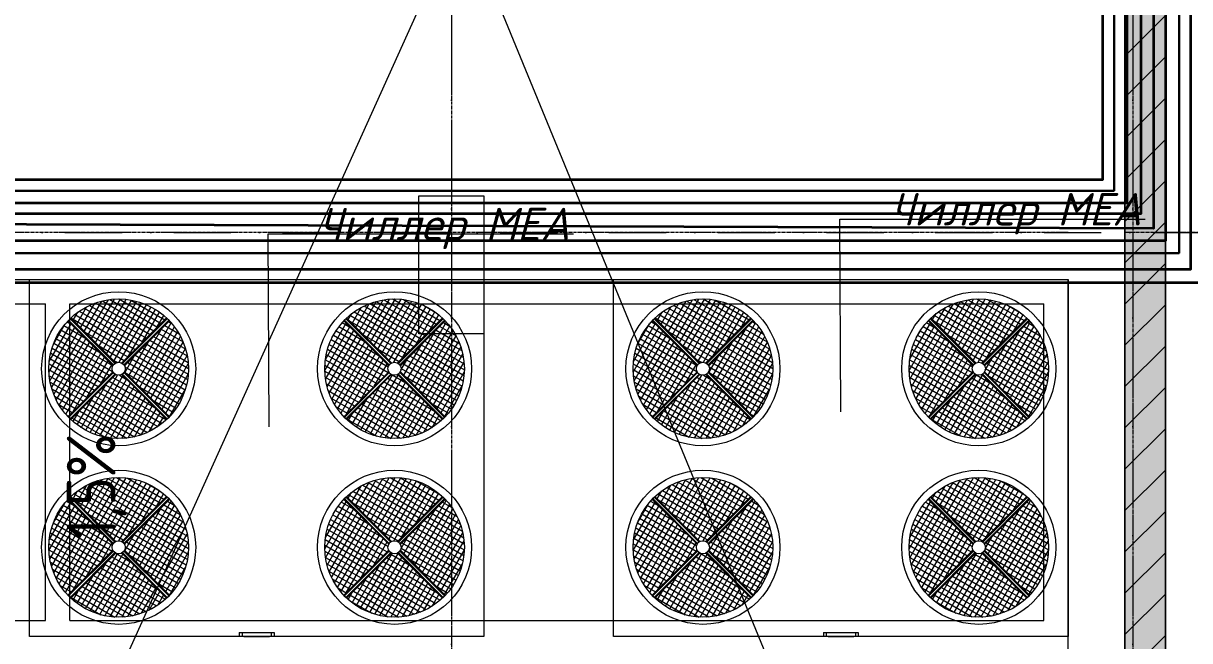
# Model space of a CAD drawing. Header units: millimetres. Extents: x 1499747 to 4230374, y -28481 to 441852.
# Drawn here: x 4025904 to 4033091, y 253287 to 257090 of the extents above; entities that cross this region are included whole.
import ezdxf
from ezdxf.xclip import XClip

# ---------------------------------------------------------------- set-up
doc = ezdxf.new("R2010")
doc.units = ezdxf.units.MM
doc.header["$MEASUREMENT"] = 0
doc.header["$XCLIPFRAME"] = 0
doc.linetypes.add('CENTER2', pattern=[28.575, 19.05, -3.175, 3.175, -3.175])
doc.linetypes.add('Штрихпунктирная', pattern=[670.277762, 352.777767, -176.388884, 0, -141.111112])
for name, color, linetype, lineweight in [('13 этаж_25_АР 06.03 custom_70_12 этаж_13_Интерьер - Мебель_Ном._пера__1_Ном._пера__1', 1, 'Continuous', 18), ('13 этаж_25_АР 06.03 custom_70_12 этаж_13_Интерьер - Мебель_Ном._пера__8_Ном._пера__8', 8, 'Continuous', 18), ('13 этаж_25_АР 06.03 custom_70_13-ось_Ном._пера__7_Ном._пера__7', 7, 'Continuous', 18), ('13 этаж_25_АР 06.03 custom_70__8 hatch_Ном._пера__8_Ном._пера__8', 8, 'Continuous', 18), ('13 этаж_25_АР 06.03 custom_70__Оси_Ном._пера__8_Ном._пера__8', 8, 'Continuous', 18), ('13 этаж_25_АР 06.03 custom_70_Defpoints_Ном._пера__7_Ном._пера__7', 7, 'Continuous', 18), ('13 этаж_25_АР 06.03 custom_70_TEXTS-_Ном._пера__1_Ном._пера__1', 1, 'Continuous', 18), ('13 этаж_25_АР 06.03 custom_70_мет. конструкции_Ном._пера__5_Ном._пера__5', 5, 'Continuous', 18), ('13 этаж_25_АР 06.03 custom_70_ОВОРУДОВАНИЕ_Ном._пера__6_Ном._пера__6', 6, 'Continuous', 18), ('13 этаж_25_АР 06.03 custom_70_парапет 2_Ном._пера__8_Ном._пера__8', 8, 'Continuous', 18), ('13 этаж_25_АР 06.03 custom_70_Стойки_Ном._пера__7_Ном._пера__7', 7, 'Continuous', 18), ('13 этаж_25_Конструктив - Перекрытия_Ном._пера__1_Ном._пера__7', 7, 'Continuous', 18), ('13 этаж_25_Конструктив - Стены Ненесущие Газоблок_Ном._пера__169_Ном._пера__83', 83, 'Continuous', 18), ('13 этаж_25_Конструктив - Стены Ненесущие Газоблок_Ном._пера__47_Ном._пера__7', 7, 'Continuous', 18), ('13 этаж_25_Элемент Модели - Оси_Ном._пера__2_Ном._пера__8', 8, 'Continuous', 18), ('FTP Cable', 130, 'Continuous', 30)]:
    doc.layers.add(name, color=color, linetype=linetype, lineweight=lineweight)
doc.layers.add('Чертеж и Рисунок', color=7, linetype='Continuous')
doc.styles.add('СГЕНЕРИР_СТИЛЬ_3', font='isocpeur.ttf', dxfattribs={"width": 0.8})
doc.styles.add('СГЕНЕРИР_СТИЛЬ_4', font='isocpeui.ttf')
pattern_1 = [(150, (1199311.52, 37022.11), (15.60195, 27.02337), []), (240, (1199311.52, 37022.11), (-27.02337, 15.60195), [])]
pattern_2 = [(150, (1199311.52, 37022.11), (15.60195, 27.02337), []), (240, (1199311.52, 37022.11), (-27.02337, 15.60195), [])]
pattern_3 = [(150, (1199311.52, 36922.11), (15.60195, 27.02337), []), (240, (1199311.52, 36922.11), (-27.02337, 15.60195), [])]
pattern_4 = [(150, (1199311.52, 36922.11), (15.60195, 27.02337), []), (240, (1199311.52, 36922.11), (-27.02337, 15.60195), [])]
pattern_5 = [(150, (1195711.52, 37022.11), (15.60195, 27.02337), []), (240, (1195711.52, 37022.11), (-27.02337, 15.60195), [])]
pattern_6 = [(150, (1195711.52, 37022.11), (15.60195, 27.02337), []), (240, (1195711.52, 37022.11), (-27.02337, 15.60195), [])]
pattern_7 = [(150, (1195711.52, 36922.11), (15.60195, 27.02337), []), (240, (1195711.52, 36922.11), (-27.02337, 15.60195), [])]
pattern_8 = [(150, (1195711.52, 36922.11), (15.60195, 27.02337), []), (240, (1195711.52, 36922.11), (-27.02337, 15.60195), [])]

# ---------------------------------------------------------------- blocks, each defined once
blk = doc.blocks.new('Чертеж_4_25', base_point=(1186000, 29700))
at = {"layer": '13 этаж_25_АР 06.03 custom_70__8 hatch_Ном._пера__8_Ном._пера__8', "linetype": 'Continuous', "true_color": 0xc7c8ca}
h = blk.add_hatch(dxfattribs=at)
h.set_pattern_fill('ANSI36_0046_0019', color=9, style=0, pattern_type=2)
h.set_pattern_definition([(45, (1023281.01, -133771.585), (42.09495, 154.348152), [198.4375, -39.6875, 0, -39.6875])])
h.paths.add_polyline_path([(1199454.5, 30164.1), (1199704.7, 30164.1), (1199704.7, 45914.1), (1199454.5, 45914.1)])
at = {"layer": '13 этаж_25_АР 06.03 custom_70_ОВОРУДОВАНИЕ_Ном._пера__6_Ном._пера__6', "linetype": 'Continuous', "true_color": 0xc7c8ca}
h = blk.add_hatch(dxfattribs=at)
h.set_pattern_fill('NET_0046_0019', color=9, style=0, pattern_type=2)
h.set_pattern_definition(pattern_6)
h.paths.add_polyline_path([(1192959.5, 37036.7), (1193236.1, 36760.1, -0.119927), (1193254.7, 36764.6, -0.119927), (1193273.3, 36760.1), (1193549.9, 37036.7, 0.191496), (1193254.7, 37154.1, 0.191496)])
h = blk.add_hatch(dxfattribs=at)
h.set_pattern_fill('NET_0046_0019', color=9, style=0, pattern_type=2)
h.set_pattern_definition(pattern_6)
h.paths.add_polyline_path([(1195249.9, 37036.7, 0.191496), (1194954.7, 37154.1, 0.191496), (1194659.5, 37036.7), (1194936.1, 36760.1, -0.119927), (1194954.7, 36764.6, -0.119927), (1194973.3, 36760.1)])
h = blk.add_hatch(dxfattribs=at)
h.set_pattern_fill('NET_0046_0019', color=9, style=0, pattern_type=2)
h.set_pattern_definition(pattern_2)
h.paths.add_polyline_path([(1196559.5, 37036.7), (1196836.1, 36760.1, -0.119927), (1196854.7, 36764.6, -0.119927), (1196873.3, 36760.1), (1197149.9, 37036.7, 0.191496), (1196854.7, 37154.1, 0.191496)])
h = blk.add_hatch(dxfattribs=at)
h.set_pattern_fill('NET_0046_0019', color=9, style=0, pattern_type=2)
h.set_pattern_definition(pattern_2)
h.paths.add_polyline_path([(1198849.9, 37036.7, 0.191496), (1198554.7, 37154.1, 0.191496), (1198259.5, 37036.7), (1198536.1, 36760.1, -0.119927), (1198554.7, 36764.6, -0.119927), (1198573.3, 36760.1)])
h = blk.add_hatch(dxfattribs=at)
h.set_pattern_fill('NET_0046_0019', color=9, style=0, pattern_type=2)
h.set_pattern_definition(pattern_5)
h.paths.add_polyline_path([(1193218.7, 36742.7), (1192942.1, 37019.3, 0.397572), (1192942.1, 36428.9), (1193218.7, 36705.5, -0.243355)])
h = blk.add_hatch(dxfattribs=at)
h.set_pattern_fill('NET_0046_0019', color=9, style=0, pattern_type=2)
h.set_pattern_definition(pattern_5)
h.paths.add_polyline_path([(1193567.3, 37019.3), (1193290.7, 36742.7, -0.243355), (1193290.7, 36705.5), (1193567.3, 36428.9, 0.397572)])
h = blk.add_hatch(dxfattribs=at)
h.set_pattern_fill('NET_0046_0019', color=9, style=0, pattern_type=2)
h.set_pattern_definition(pattern_5)
h.paths.add_polyline_path([(1194642.1, 37019.3, 0.397572), (1194642.1, 36428.9), (1194918.7, 36705.5, -0.243355), (1194918.7, 36742.7)])
h = blk.add_hatch(dxfattribs=at)
h.set_pattern_fill('NET_0046_0019', color=9, style=0, pattern_type=2)
h.set_pattern_definition(pattern_5)
h.paths.add_polyline_path([(1194990.7, 36742.7, -0.243355), (1194990.7, 36705.5), (1195267.3, 36428.9, 0.397572), (1195267.3, 37019.3)])
h = blk.add_hatch(dxfattribs=at)
h.set_pattern_fill('NET_0046_0019', color=9, style=0, pattern_type=2)
h.set_pattern_definition(pattern_1)
h.paths.add_polyline_path([(1196818.7, 36742.7), (1196542.1, 37019.3, 0.397572), (1196542.1, 36428.9), (1196818.7, 36705.5, -0.243355)])
h = blk.add_hatch(dxfattribs=at)
h.set_pattern_fill('NET_0046_0019', color=9, style=0, pattern_type=2)
h.set_pattern_definition(pattern_1)
h.paths.add_polyline_path([(1197167.3, 37019.3), (1196890.7, 36742.7, -0.243355), (1196890.7, 36705.5), (1197167.3, 36428.9, 0.397572)])
h = blk.add_hatch(dxfattribs=at)
h.set_pattern_fill('NET_0046_0019', color=9, style=0, pattern_type=2)
h.set_pattern_definition(pattern_1)
h.paths.add_polyline_path([(1198242.1, 37019.3, 0.397572), (1198242.1, 36428.9), (1198518.7, 36705.5, -0.243355), (1198518.7, 36742.7)])
h = blk.add_hatch(dxfattribs=at)
h.set_pattern_fill('NET_0046_0019', color=9, style=0, pattern_type=2)
h.set_pattern_definition(pattern_1)
h.paths.add_polyline_path([(1198590.7, 36742.7, -0.243355), (1198590.7, 36705.5), (1198867.3, 36428.9, 0.397572), (1198867.3, 37019.3)])
h = blk.add_hatch(dxfattribs=at)
h.set_pattern_fill('NET_0046_0019', color=9, style=0, pattern_type=2)
h.set_pattern_definition(pattern_6)
h.paths.add_polyline_path([(1193549.9, 36411.5), (1193273.3, 36688.1, -0.119927), (1193254.7, 36683.6, -0.119927), (1193236.1, 36688.1), (1192959.5, 36411.5, 0.191496), (1193254.7, 36294.1, 0.191496)])
h = blk.add_hatch(dxfattribs=at)
h.set_pattern_fill('NET_0046_0019', color=9, style=0, pattern_type=2)
h.set_pattern_definition(pattern_6)
h.paths.add_polyline_path([(1194659.5, 36411.5, 0.191496), (1194954.7, 36294.1, 0.191496), (1195249.9, 36411.5), (1194973.3, 36688.1, -0.119927), (1194954.7, 36683.6, -0.119927), (1194936.1, 36688.1)])
h = blk.add_hatch(dxfattribs=at)
h.set_pattern_fill('NET_0046_0019', color=9, style=0, pattern_type=2)
h.set_pattern_definition(pattern_2)
h.paths.add_polyline_path([(1197149.9, 36411.5), (1196873.3, 36688.1, -0.119927), (1196854.7, 36683.6, -0.119927), (1196836.1, 36688.1), (1196559.5, 36411.5, 0.191496), (1196854.7, 36294.1, 0.191496)])
h = blk.add_hatch(dxfattribs=at)
h.set_pattern_fill('NET_0046_0019', color=9, style=0, pattern_type=2)
h.set_pattern_definition(pattern_2)
h.paths.add_polyline_path([(1198259.5, 36411.5, 0.191496), (1198554.7, 36294.1, 0.191496), (1198849.9, 36411.5), (1198573.3, 36688.1, -0.119927), (1198554.7, 36683.6, -0.119927), (1198536.1, 36688.1)])
h = blk.add_hatch(dxfattribs=at)
h.set_pattern_fill('NET_0046_0019', color=9, style=0, pattern_type=2)
h.set_pattern_definition(pattern_8)
h.paths.add_polyline_path([(1193549.9, 35936.7, 0.191496), (1193254.7, 36054.1, 0.191496), (1192959.5, 35936.7), (1193236.1, 35660.1, -0.119927), (1193254.7, 35664.6, -0.119927), (1193273.3, 35660.1)])
h = blk.add_hatch(dxfattribs=at)
h.set_pattern_fill('NET_0046_0019', color=9, style=0, pattern_type=2)
h.set_pattern_definition(pattern_8)
h.paths.add_polyline_path([(1194659.5, 35936.7), (1194936.1, 35660.1, -0.119927), (1194954.7, 35664.6, -0.119927), (1194973.3, 35660.1), (1195249.9, 35936.7, 0.191496), (1194954.7, 36054.1, 0.191496)])
h = blk.add_hatch(dxfattribs=at)
h.set_pattern_fill('NET_0046_0019', color=9, style=0, pattern_type=2)
h.set_pattern_definition(pattern_4)
h.paths.add_polyline_path([(1197149.9, 35936.7, 0.191496), (1196854.7, 36054.1, 0.191496), (1196559.5, 35936.7), (1196836.1, 35660.1, -0.119927), (1196854.7, 35664.6, -0.119927), (1196873.3, 35660.1)])
h = blk.add_hatch(dxfattribs=at)
h.set_pattern_fill('NET_0046_0019', color=9, style=0, pattern_type=2)
h.set_pattern_definition(pattern_4)
h.paths.add_polyline_path([(1198259.5, 35936.7), (1198536.1, 35660.1, -0.119927), (1198554.7, 35664.6, -0.119927), (1198573.3, 35660.1), (1198849.9, 35936.7, 0.191496), (1198554.7, 36054.1, 0.191496)])
h = blk.add_hatch(dxfattribs=at)
h.set_pattern_fill('NET_0046_0019', color=9, style=0, pattern_type=2)
h.set_pattern_definition(pattern_7)
h.paths.add_polyline_path([(1193218.7, 35605.5, -0.243355), (1193218.7, 35642.7), (1192942.1, 35919.3, 0.397572), (1192942.1, 35328.9)])
h = blk.add_hatch(dxfattribs=at)
h.set_pattern_fill('NET_0046_0019', color=9, style=0, pattern_type=2)
h.set_pattern_definition(pattern_7)
h.paths.add_polyline_path([(1193567.3, 35328.9, 0.397572), (1193567.3, 35919.3), (1193290.7, 35642.7, -0.243355), (1193290.7, 35605.5)])
h = blk.add_hatch(dxfattribs=at)
h.set_pattern_fill('NET_0046_0019', color=9, style=0, pattern_type=2)
h.set_pattern_definition(pattern_7)
h.paths.add_polyline_path([(1194642.1, 35328.9), (1194918.7, 35605.5, -0.243355), (1194918.7, 35642.7), (1194642.1, 35919.3, 0.397572)])
h = blk.add_hatch(dxfattribs=at)
h.set_pattern_fill('NET_0046_0019', color=9, style=0, pattern_type=2)
h.set_pattern_definition(pattern_7)
h.paths.add_polyline_path([(1194990.7, 35605.5), (1195267.3, 35328.9, 0.397572), (1195267.3, 35919.3), (1194990.7, 35642.7, -0.243355)])
h = blk.add_hatch(dxfattribs=at)
h.set_pattern_fill('NET_0046_0019', color=9, style=0, pattern_type=2)
h.set_pattern_definition(pattern_3)
h.paths.add_polyline_path([(1196818.7, 35605.5, -0.243355), (1196818.7, 35642.7), (1196542.1, 35919.3, 0.397572), (1196542.1, 35328.9)])
h = blk.add_hatch(dxfattribs=at)
h.set_pattern_fill('NET_0046_0019', color=9, style=0, pattern_type=2)
h.set_pattern_definition(pattern_3)
h.paths.add_polyline_path([(1197167.3, 35328.9, 0.397572), (1197167.3, 35919.3), (1196890.7, 35642.7, -0.243355), (1196890.7, 35605.5)])
h = blk.add_hatch(dxfattribs=at)
h.set_pattern_fill('NET_0046_0019', color=9, style=0, pattern_type=2)
h.set_pattern_definition(pattern_3)
h.paths.add_polyline_path([(1198242.1, 35328.9), (1198518.7, 35605.5, -0.243355), (1198518.7, 35642.7), (1198242.1, 35919.3, 0.397572)])
h = blk.add_hatch(dxfattribs=at)
h.set_pattern_fill('NET_0046_0019', color=9, style=0, pattern_type=2)
h.set_pattern_definition(pattern_3)
h.paths.add_polyline_path([(1198590.7, 35605.5), (1198867.3, 35328.9, 0.397572), (1198867.3, 35919.3), (1198590.7, 35642.7, -0.243355)])
h = blk.add_hatch(dxfattribs=at)
h.set_pattern_fill('NET_0046_0019', color=9, style=0, pattern_type=2)
h.set_pattern_definition(pattern_8)
h.paths.add_polyline_path([(1192959.5, 35311.5, 0.191496), (1193254.7, 35194.1, 0.191496), (1193549.9, 35311.5), (1193273.3, 35588.1, -0.119927), (1193254.7, 35583.6, -0.119927), (1193236.1, 35588.1)])
h = blk.add_hatch(dxfattribs=at)
h.set_pattern_fill('NET_0046_0019', color=9, style=0, pattern_type=2)
h.set_pattern_definition(pattern_8)
h.paths.add_polyline_path([(1195249.9, 35311.5), (1194973.3, 35588.1, -0.119927), (1194954.7, 35583.6, -0.119927), (1194936.1, 35588.1), (1194659.5, 35311.5, 0.191496), (1194954.7, 35194.1, 0.191496)])
h = blk.add_hatch(dxfattribs=at)
h.set_pattern_fill('NET_0046_0019', color=9, style=0, pattern_type=2)
h.set_pattern_definition(pattern_4)
h.paths.add_polyline_path([(1196559.5, 35311.5, 0.191496), (1196854.7, 35194.1, 0.191496), (1197149.9, 35311.5), (1196873.3, 35588.1, -0.119927), (1196854.7, 35583.6, -0.119927), (1196836.1, 35588.1)])
h = blk.add_hatch(dxfattribs=at)
h.set_pattern_fill('NET_0046_0019', color=9, style=0, pattern_type=2)
h.set_pattern_definition(pattern_4)
h.paths.add_polyline_path([(1198849.9, 35311.5), (1198573.3, 35588.1, -0.119927), (1198554.7, 35583.6, -0.119927), (1198536.1, 35588.1), (1198259.5, 35311.5, 0.191496), (1198554.7, 35194.1, 0.191496)])
at = {"layer": '13 этаж_25_Конструктив - Стены Ненесущие Газоблок_Ном._пера__169_Ном._пера__83', "linetype": 'Continuous', "true_color": 0xc7c8ca}
h = blk.add_hatch(dxfattribs=at)
h.set_pattern_fill('БЛОКИ_БЕТОННЫЕ_ЭФФЕКТИВН_72', color=9, style=0, pattern_type=2)
h.set_pattern_definition([(45, (1162404.69, 34264.05), (-127.2792, 127.2792), [])])
h.paths.add_polyline_path([(1199704.5, 30164), (1199704.5, 45964.1), (1199454.5, 45964.1), (1199454.5, 30164)])
at = {"layer": '13 этаж_25_АР 06.03 custom_70_12 этаж_13_Интерьер - Мебель_Ном._пера__1_Ном._пера__1', "color": 9, "linetype": 'Continuous', "true_color": 0xc7c8ca, "flags": 128}
blk.add_lwpolyline([(1195104.7, 37789.1), (1195504.7, 37789.1), (1195504.7, 36939.1), (1195104.7, 36939.1)], close=True, dxfattribs=at)
at = {"layer": '13 этаж_25_АР 06.03 custom_70_12 этаж_13_Интерьер - Мебель_Ном._пера__8_Ном._пера__8', "color": 9, "linetype": 'Continuous', "true_color": 0xc7c8ca, "flags": 128}
blk.add_lwpolyline([(1195104.7, 37789.1), (1195504.7, 37789.1), (1195504.7, 36939.1), (1195104.7, 36939.1)], close=True, dxfattribs=at)
at = {"layer": '13 этаж_25_АР 06.03 custom_70__Оси_Ном._пера__8_Ном._пера__8', "color": 9, "linetype": 'CENTER2', "true_color": 0xc7c8ca}
for p, q in [((1195304.7, 45914.1), (1195304.7, 30164.1)), ((1199504.7, 45914.1), (1199504.7, 30164.1)), ((1199104.7, 37564.1), (1169819.7, 37564.1)), ((1214204.7, 37564.1), (1199454.5, 37564.1))]:
    blk.add_line(p, q, dxfattribs=at)
at = {"layer": '13 этаж_25_АР 06.03 custom_70_Defpoints_Ном._пера__7_Ном._пера__7', "color": 9, "linetype": 'Continuous', "true_color": 0xc7c8ca}
for p, q in [((1194014.7, 35100.3), (1194014.7, 35077.3)), ((1194194.7, 35099.9), (1194194.7, 35076.9)), ((1197614.7, 35100.3), (1197614.7, 35077.3)), ((1197794.7, 35099.9), (1197794.7, 35076.9))]:
    blk.add_line(p, q, dxfattribs=at)
at = {"layer": '13 этаж_25_АР 06.03 custom_70_TEXTS-_Ном._пера__1_Ном._пера__1', "color": 9, "linetype": 'Continuous', "true_color": 0xc7c8ca}
for p, q in [((1197704.7, 36458.2), (1197698.3, 37646.3)), ((1197698.3, 37646.3), (1199580.2, 37646.3)), ((1194181.1, 36367.2), (1194174.8, 37555.3)), ((1194174.8, 37555.3), (1196056.7, 37555.3))]:
    blk.add_line(p, q, dxfattribs=at)
at = {"layer": '13 этаж_25_АР 06.03 custom_70_мет. конструкции_Ном._пера__5_Ном._пера__5', "color": 9, "linetype": 'Continuous', "true_color": 0xc7c8ca, "flags": 128}
for points in [[(1182104.7, 37274.1), (1198954.7, 37274.1)], [(1198642.4, 31074.1), (1198954.7, 31074.1), (1199104.7, 31074.1), (1199104.7, 37274.1)], [(1198954.7, 37274.1), (1199104.7, 37274.1)], [(1185804.7, 37124.1), (1192804.7, 37124.1)], [(1192804.7, 35174.1), (1192804.7, 37124.1)], [(1192954.7, 37124.1), (1198954.7, 37124.1)], [(1192954.7, 35174.1), (1192954.7, 37124.1)], [(1198954.7, 35174.1), (1198954.7, 37124.1)], [(1185804.7, 35174.1), (1192804.7, 35174.1)], [(1192954.7, 35174.1), (1198954.7, 35174.1)]]:
    blk.add_lwpolyline(points, dxfattribs=at)
at = {"layer": '13 этаж_25_АР 06.03 custom_70_ОВОРУДОВАНИЕ_Ном._пера__6_Ном._пера__6', "color": 9, "linetype": 'Continuous', "true_color": 0xc7c8ca}
for p, q in [((1193218.7, 36742.7), (1192942, 37019.5)), ((1193222, 36748.1), (1192946.3, 37023.8)), ((1193230.7, 36756.8), (1192955, 37032.5)), ((1193236.1, 36760.1), (1192959.3, 37036.8)), ((1193273.3, 36760.1), (1193550, 37036.8)), ((1193278.7, 36756.8), (1193554.4, 37032.5)), ((1193287.4, 36748.1), (1193563.1, 37023.8)), ((1193290.7, 36742.7), (1193567.4, 37019.5)), ((1194918.7, 36742.7), (1194642, 37019.5)), ((1194922, 36748.1), (1194646.3, 37023.8)), ((1194930.7, 36756.8), (1194655, 37032.5)), ((1194936.1, 36760.1), (1194659.3, 37036.8)), ((1194973.3, 36760.1), (1195250, 37036.8)), ((1194978.7, 36756.8), (1195254.4, 37032.5)), ((1194987.4, 36748.1), (1195263.1, 37023.8)), ((1194990.7, 36742.7), (1195267.4, 37019.5)), ((1196818.7, 36742.7), (1196542, 37019.5)), ((1196822, 36748.1), (1196546.3, 37023.8)), ((1196830.7, 36756.8), (1196555, 37032.5)), ((1196836.1, 36760.1), (1196559.3, 37036.8)), ((1196873.3, 36760.1), (1197150, 37036.8)), ((1196878.7, 36756.8), (1197154.4, 37032.5)), ((1196887.4, 36748.1), (1197163.1, 37023.8)), ((1196890.7, 36742.7), (1197167.4, 37019.5)), ((1198518.7, 36742.7), (1198242, 37019.5)), ((1198522, 36748.1), (1198246.3, 37023.8)), ((1198530.7, 36756.8), (1198255, 37032.5)), ((1198536.1, 36760.1), (1198259.3, 37036.8)), ((1198573.3, 36760.1), (1198850, 37036.8)), ((1198578.7, 36756.8), (1198854.4, 37032.5)), ((1198587.4, 36748.1), (1198863.1, 37023.8)), ((1198590.7, 36742.7), (1198867.4, 37019.5)), ((1192942, 36428.8), (1193218.7, 36705.5)), ((1192946.3, 36424.4), (1193222, 36700.1)), ((1192955, 36415.7), (1193230.7, 36691.4)), ((1192959.3, 36411.4), (1193236.1, 36688.1)), ((1193550, 36411.4), (1193273.3, 36688.1)), ((1193554.4, 36415.7), (1193278.7, 36691.4)), ((1193563.1, 36424.4), (1193287.4, 36700.1)), ((1193567.4, 36428.8), (1193290.7, 36705.5)), ((1194642, 36428.8), (1194918.7, 36705.5)), ((1194646.3, 36424.4), (1194922, 36700.1)), ((1194655, 36415.7), (1194930.7, 36691.4)), ((1194659.3, 36411.4), (1194936.1, 36688.1)), ((1195250, 36411.4), (1194973.3, 36688.1)), ((1195254.4, 36415.7), (1194978.7, 36691.4)), ((1195263.1, 36424.4), (1194987.4, 36700.1)), ((1195267.4, 36428.8), (1194990.7, 36705.5)), ((1196542, 36428.8), (1196818.7, 36705.5)), ((1196546.3, 36424.4), (1196822, 36700.1)), ((1196555, 36415.7), (1196830.7, 36691.4)), ((1196559.3, 36411.4), (1196836.1, 36688.1)), ((1197150, 36411.4), (1196873.3, 36688.1)), ((1197154.4, 36415.7), (1196878.7, 36691.4)), ((1197163.1, 36424.4), (1196887.4, 36700.1)), ((1197167.4, 36428.8), (1196890.7, 36705.5)), ((1198242, 36428.8), (1198518.7, 36705.5)), ((1198246.3, 36424.4), (1198522, 36700.1)), ((1198255, 36415.7), (1198530.7, 36691.4)), ((1198259.3, 36411.4), (1198536.1, 36688.1)), ((1198850, 36411.4), (1198573.3, 36688.1)), ((1198854.4, 36415.7), (1198578.7, 36691.4)), ((1198863.1, 36424.4), (1198587.4, 36700.1)), ((1198867.4, 36428.8), (1198590.7, 36705.5)), ((1192959.3, 35936.8), (1193236.1, 35660.1)), ((1193550, 35936.8), (1193273.3, 35660.1)), ((1194659.3, 35936.8), (1194936.1, 35660.1)), ((1195250, 35936.8), (1194973.3, 35660.1)), ((1196559.3, 35936.8), (1196836.1, 35660.1)), ((1197150, 35936.8), (1196873.3, 35660.1)), ((1198259.3, 35936.8), (1198536.1, 35660.1)), ((1198850, 35936.8), (1198573.3, 35660.1)), ((1192942, 35919.5), (1193218.7, 35642.7)), ((1192946.3, 35923.8), (1193222, 35648.1)), ((1192955, 35932.5), (1193230.7, 35656.8)), ((1193554.4, 35932.5), (1193278.7, 35656.8)), ((1193563.1, 35923.8), (1193287.4, 35648.1)), ((1193567.4, 35919.5), (1193290.7, 35642.7)), ((1194642, 35919.5), (1194918.7, 35642.7)), ((1194646.3, 35923.8), (1194922, 35648.1)), ((1194655, 35932.5), (1194930.7, 35656.8)), ((1195254.4, 35932.5), (1194978.7, 35656.8)), ((1195263.1, 35923.8), (1194987.4, 35648.1)), ((1195267.4, 35919.5), (1194990.7, 35642.7)), ((1196542, 35919.5), (1196818.7, 35642.7)), ((1196546.3, 35923.8), (1196822, 35648.1)), ((1196555, 35932.5), (1196830.7, 35656.8)), ((1197154.4, 35932.5), (1196878.7, 35656.8)), ((1197163.1, 35923.8), (1196887.4, 35648.1)), ((1197167.4, 35919.5), (1196890.7, 35642.7)), ((1198242, 35919.5), (1198518.7, 35642.7)), ((1198246.3, 35923.8), (1198522, 35648.1)), ((1198255, 35932.5), (1198530.7, 35656.8)), ((1198854.4, 35932.5), (1198578.7, 35656.8)), ((1198863.1, 35923.8), (1198587.4, 35648.1)), ((1198867.4, 35919.5), (1198590.7, 35642.7)), ((1193218.7, 35605.5), (1192942, 35328.8)), ((1193222, 35600.1), (1192946.3, 35324.4)), ((1193230.7, 35591.4), (1192955, 35315.7)), ((1193236.1, 35588.1), (1192959.3, 35311.4)), ((1193273.3, 35588.1), (1193550, 35311.4)), ((1193278.7, 35591.4), (1193554.4, 35315.7)), ((1193287.4, 35600.1), (1193563.1, 35324.4)), ((1193290.7, 35605.5), (1193567.4, 35328.8)), ((1194918.7, 35605.5), (1194642, 35328.8)), ((1194922, 35600.1), (1194646.3, 35324.4)), ((1194930.7, 35591.4), (1194655, 35315.7)), ((1194936.1, 35588.1), (1194659.3, 35311.4)), ((1194973.3, 35588.1), (1195250, 35311.4)), ((1194978.7, 35591.4), (1195254.4, 35315.7)), ((1194987.4, 35600.1), (1195263.1, 35324.4)), ((1194990.7, 35605.5), (1195267.4, 35328.8)), ((1196818.7, 35605.5), (1196542, 35328.8)), ((1196822, 35600.1), (1196546.3, 35324.4)), ((1196830.7, 35591.4), (1196555, 35315.7)), ((1196836.1, 35588.1), (1196559.3, 35311.4)), ((1196873.3, 35588.1), (1197150, 35311.4)), ((1196878.7, 35591.4), (1197154.4, 35315.7)), ((1196887.4, 35600.1), (1197163.1, 35324.4)), ((1196890.7, 35605.5), (1197167.4, 35328.8)), ((1198518.7, 35605.5), (1198242, 35328.8)), ((1198522, 35600.1), (1198246.3, 35324.4)), ((1198530.7, 35591.4), (1198255, 35315.7)), ((1198536.1, 35588.1), (1198259.3, 35311.4)), ((1198573.3, 35588.1), (1198850, 35311.4)), ((1198578.7, 35591.4), (1198854.4, 35315.7)), ((1198587.4, 35600.1), (1198863.1, 35324.4)), ((1198590.7, 35605.5), (1198867.4, 35328.8)), ((1193997.2, 35100.3), (1193997.2, 35077.3)), ((1193997.2, 35100.3), (1194212.2, 35099.9)), ((1193997.2, 35077.3), (1194212.2, 35076.9)), ((1194025.7, 35074.3), (1194183.7, 35073.9)), ((1194212.2, 35099.9), (1194212.2, 35076.9)), ((1197597.2, 35100.3), (1197597.2, 35077.3)), ((1197597.2, 35100.3), (1197812.2, 35099.9)), ((1197597.2, 35077.3), (1197812.2, 35076.9)), ((1197625.7, 35074.3), (1197783.7, 35073.9)), ((1197812.2, 35099.9), (1197812.2, 35076.9))]:
    blk.add_line(p, q, dxfattribs=at)
at = {"layer": '13 этаж_25_АР 06.03 custom_70_ОВОРУДОВАНИЕ_Ном._пера__6_Ном._пера__6', "color": 9, "linetype": 'Continuous', "true_color": 0xc7c8ca, "flags": 128}
for points in [[(1195504.7, 37274.1), (1195504.7, 35074.1), (1192704.7, 35074.1), (1192704.7, 37274.1)], [(1199104.7, 37274.1), (1199104.7, 35074.1), (1196304.7, 35074.1), (1196304.7, 37274.1)]]:
    blk.add_lwpolyline(points, close=True, dxfattribs=at)
at = {"layer": '13 этаж_25_АР 06.03 custom_70_ОВОРУДОВАНИЕ_Ном._пера__6_Ном._пера__6', "color": 9, "linetype": 'Continuous', "true_color": 0xc7c8ca}
for centre, radius in [((1193254.7, 36724.1), 474.7), ((1194954.7, 36724.1), 474.7), ((1196854.7, 36724.1), 474.7), ((1198554.7, 36724.1), 474.7), ((1193254.7, 36724.1), 430), ((1193254.7, 36724.1), 430), ((1194954.7, 36724.1), 430), ((1194954.7, 36724.1), 430), ((1196854.7, 36724.1), 430), ((1196854.7, 36724.1), 430), ((1198554.7, 36724.1), 430), ((1198554.7, 36724.1), 430), ((1193254.7, 36724.1), 40.5), ((1194954.7, 36724.1), 40.5), ((1196854.7, 36724.1), 40.5), ((1198554.7, 36724.1), 40.5), ((1193254.7, 35624.1), 474.7), ((1194954.7, 35624.1), 474.7), ((1196854.7, 35624.1), 474.7), ((1198554.7, 35624.1), 474.7), ((1193254.7, 35624.1), 430), ((1193254.7, 35624.1), 430), ((1194954.7, 35624.1), 430), ((1194954.7, 35624.1), 430), ((1196854.7, 35624.1), 430), ((1196854.7, 35624.1), 430), ((1198554.7, 35624.1), 430), ((1198554.7, 35624.1), 430), ((1193254.7, 35624.1), 40.5), ((1194954.7, 35624.1), 40.5), ((1196854.7, 35624.1), 40.5), ((1198554.7, 35624.1), 40.5)]:
    blk.add_circle(centre, radius, dxfattribs=at)
at = {"layer": '13 этаж_25_АР 06.03 custom_70_парапет 2_Ном._пера__8_Ном._пера__8', "color": 9, "linetype": 'Continuous', "true_color": 0xc7c8ca, "flags": 128}
for points in [[(1199704.5, 30164.1), (1199454.5, 30164.1), (1199454.5, 45914.1)], [(1199704.7, 45914.1), (1199704.7, 30564.1), (1199704.4, 30564.1)]]:
    blk.add_lwpolyline(points, dxfattribs=at)
at = {"layer": '13 этаж_25_АР 06.03 custom_70_Стойки_Ном._пера__7_Ном._пера__7', "color": 9, "linetype": 'Continuous', "true_color": 0xc7c8ca, "flags": 128}
for points in [[(1195366.7, 39526.7), (1191548.1, 31074.1)], [(1195366.7, 39526.7), (1198842, 31074.1)]]:
    blk.add_lwpolyline(points, dxfattribs=at)
at = {"layer": '13 этаж_25_Конструктив - Перекрытия_Ном._пера__1_Ном._пера__7', "linetype": 'Continuous', "flags": 128}
blk.add_lwpolyline([(1169569.7, 32064.1), (1169569.7, 47364.1), (1181404.7, 47364.1), (1181404.7, 46214.1), (1199704.5, 46214.1), (1199704.5, 29914), (1190354.6, 29914), (1180954.5, 29914), (1180954.5, 32064.1)], close=True, dxfattribs=at)
at = {"layer": '13 этаж_25_Конструктив - Стены Ненесущие Газоблок_Ном._пера__47_Ном._пера__7', "color": 9, "linetype": 'Continuous', "true_color": 0xc7c8ca, "flags": 128}
for points in [[(1199454.5, 45964.1), (1199454.5, 30164)], [(1199704.5, 30164), (1199704.5, 45964.1)]]:
    blk.add_lwpolyline(points, dxfattribs=at)
at = {"layer": '13 этаж_25_Элемент Модели - Оси_Ном._пера__2_Ном._пера__8', "linetype": 'Штрихпунктирная'}
for p, q in [((1195304.7, 48964.1), (1195304.7, 14064.1)), ((1199504.7, 48964.1), (1199504.7, 14064.1)), ((1159404.7, 37564.1), (1216204.7, 37564.1))]:
    blk.add_line(p, q, dxfattribs=at)
at = {"layer": '13 этаж_25_АР 06.03 custom_70_13-ось_Ном._пера__7_Ном._пера__7', "color": 9, "linetype": 'Continuous', "true_color": 0xc7c8ca, "insert": (1193304.9, 35678.8), "char_height": 300, "attachment_point": 7, "rotation": 90, "style": 'СГЕНЕРИР_СТИЛЬ_3'}
blk.add_mtext('\\A1;{\\pql;\\fISOCPEUR|b0|i0|c204|p0;\\W0.800000;1,5%}', dxfattribs=at)
at = {"layer": '13 этаж_25_АР 06.03 custom_70_TEXTS-_Ном._пера__1_Ном._пера__1', "color": 9, "linetype": 'Continuous', "true_color": 0xc7c8ca, "char_height": 200, "attachment_point": 7, "style": 'СГЕНЕРИР_СТИЛЬ_4'}
for insert in [(1198009.2, 37552.1), (1194485.7, 37461.1)]:
    blk.add_mtext('\\A1;{\\pql;\\fISOCPEUR|b0|i1|c204|p0;\\W1.000000;Чиллер MEA}', dxfattribs=dict(at, insert=insert))

msp = doc.modelspace()

# ---------------------------------------------------------------- block references
at = {"layer": 'Чертеж и Рисунок', "linetype": 'Continuous'}
ref = msp.add_blockref('Чертеж_4_25', (4019236.496, 247938.20629), dxfattribs=at)
XClip(ref).set_block_clipping_path([(1144000, 0), (1228000, 59400.0000000006)])

# ---------------------------------------------------------------- next in the draw order: linework, layer by layer
at = {"layer": 'FTP Cable', "lineweight": 30}
for points in [[(4029091.04271, 261910.87547), (4030139.96385, 261910.87547), (4030139.96385, 257828.42679), (4032625.04869, 257828.42679), (4032625.04869, 256059.04632), (4022142.01239, 256059.04632), (4022142.01239, 249259.19805), (4015140.03098, 249259.19805), (4015140.03098, 251253.49145), (4003187.31044, 251253.49145), (4003187.31044, 265777.65653), (3994057.6297, 265777.65653), (3993841.18613, 265950.96191)], [(4029091.04271, 262075.7167), (4030486.18228, 262075.7167), (4030486.18228, 258271.24952), (4033025.70943, 258271.24952), (4033025.70943, 255674.34422), (4022636.45499, 255674.34422), (4022636.45499, 248703.65428), (4014141.11063, 248704.52653), (4014141.11063, 248152.25522), (4013791.01176, 247752.25612)]]:
    msp.add_lwpolyline(points, dxfattribs=at)
at = {"layer": 'FTP Cable', "lineweight": 35}
for points in [[(4029091.04271, 261880.53099), (4030081.02545, 261880.53099), (4030081.02545, 257770.22037), (4032553.89914, 257770.22037), (4032553.89914, 256126.27224), (4022067.01887, 256126.27224), (4022067.01887, 249382.37303), (4015291.11063, 249382.37303), (4015291.11063, 251397.24149), (4003320.58372, 251397.24149), (4003320.58372, 265352.32575), (4007243.11526, 265352.32575), (4007243.11526, 265950.96191)], [(4029091.04271, 261944.49899), (4030199.29363, 261944.49899), (4030199.29363, 257925.01431), (4032703.85501, 257925.01431), (4032703.85501, 255981.32651), (4022239.22397, 255981.32651), (4022239.22397, 249151.29677), (4014990.05141, 249151.29677), (4014990.05141, 251102.77723), (4003056.18613, 251102.77723), (4003056.18613, 264926.04829), (4002756.11063, 264925.87553)], [(4032690.9241, 247750.96008), (4032888.29026, 247750.96008), (4032888.29026, 248402.32575), (4018488.0647, 248402.32575), (4018488.0647, 248632.14823), (4022740.39126, 248632.14823), (4022740.39126, 255576.11818), (4033097.0451, 255576.11818), (4033097.0451, 258375.79432), (4030563.65787, 258375.79432), (4030563.65787, 262116.64864), (4029091.04271, 262116.64864)], [(4029091.04271, 262167.82358), (4030634.27925, 262167.82358), (4030634.27925, 258420.31237), (4033174.80445, 258420.31237), (4033174.80445, 255491.84714), (4022860.9941, 255491.84714), (4022860.9941, 248565.7343), (4018588.00234, 248565.7343), (4018588.00234, 248511.885), (4033041.13239, 248511.885), (4033041.13239, 233930.77715), (4032690.9241, 233700.96184)], [(4029091.04271, 262046.19198), (4030403.87792, 262046.19198), (4030403.87792, 258175.8823), (4032941.18613, 258175.8823), (4032941.18613, 255750.89792), (4022549.16413, 255750.89792), (4022549.16413, 248825.37399), (4014541.4293, 248825.37399), (4014541.4293, 250664.00429), (4013791.27732, 250664.00429), (4013790.7462, 249900.96191)], [(4029091.04271, 262013.38822), (4030327.07258, 262013.38822), (4030327.07258, 258095.92497), (4032868.55179, 258095.92497), (4032868.55179, 255825.58281), (4022448.74139, 255863.90817), (4022448.74139, 248949.0216), (4014690.32683, 248949.0216), (4014690.32683, 250804.04613), (4003039.46182, 250804.04613), (4003039.46182, 250096.67444), (3993880.75212, 250096.67444), (3993841.18613, 249902.25705)], [(4029091.04271, 261978.12251), (4030263.29074, 261978.12251), (4030263.29074, 258010.47765), (4032789.93628, 258010.47765), (4032789.93628, 255915.86303), (4022334.95395, 255915.86303), (4022334.95395, 249049.8441), (4014840.17777, 249039.06353), (4014840.17777, 250954.60607), (4002758.80831, 250954.60607), (4002753.41294, 251775.96191)]]:
    msp.add_lwpolyline(points, dxfattribs=at)

doc.saveas('drawing.dxf')
